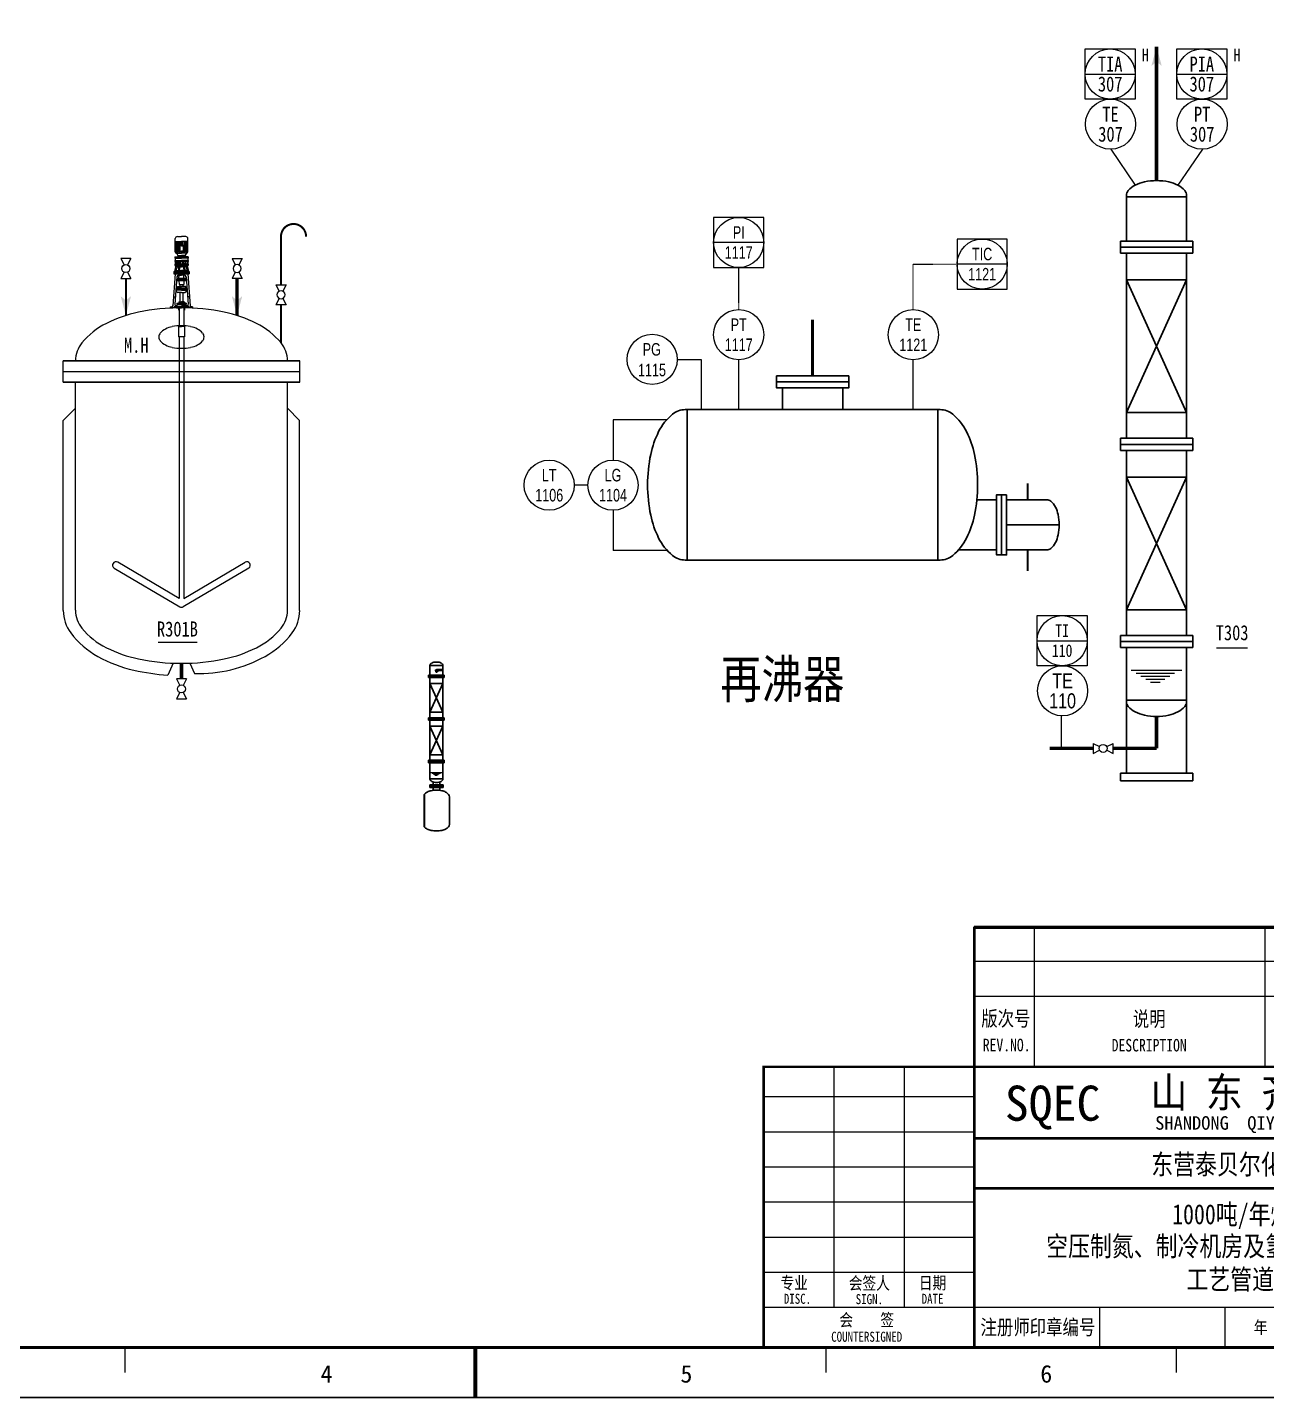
# Model space of a CAD drawing. Header units: millimetres. Extents: x 9671 to 25689, y -17516 to -2951.
# Drawn here: x 24246.6 to 24493.6, y -5327.7 to -5054.1 of the extents above; entities that cross this region are included whole.
import ezdxf
from ezdxf.enums import TextEntityAlignment as Align

# ---------------------------------------------------------------- set-up
doc = ezdxf.new("R2010")
doc.units = ezdxf.units.MM
doc.linetypes.add('DASH', pattern=[0.35, 0.25, -0.1])
for name, color, linetype in [('5剖面线层', 2, 'Continuous'), ('A', 2, 'Continuous'), ('arrow', 7, 'Continuous'), ('sb', 2, 'Continuous'), ('仪表', 4, 'Continuous')]:
    doc.layers.add(name, color=color, linetype=linetype)
for name, color, linetype, lineweight in [('主管线', 1, 'Continuous', 80), ('公用及辅助管线', 2, 'Continuous', 40), ('其他管件保温说明等', 7, 'Continuous', 15), ('气体', 2, 'Continuous', 40), ('气体1', 7, 'Continuous', 70), ('空气', 7, 'Continuous', 40), ('设备', 4, 'Continuous', 30), ('辅助物料', 5, 'Continuous', 40)]:
    doc.layers.add(name, color=color, linetype=linetype, lineweight=lineweight)
doc.styles.add('qiyang', font='VCADTXT1', dxfattribs={"width": 0.8, "height": 3, "bigfont": 'VCADHZ'})
doc.styles.add('QSDI', font='SimSun.ttf', dxfattribs={"width": 0.8})
doc.styles.add('QYSH1', font='vcadtxt1.shx', dxfattribs={"width": 0.8, "height": 3.5, "bigfont": 'vcadhz.shx'})

# ---------------------------------------------------------------- blocks, each defined once
blk = doc.blocks.new('2#图框，横')
for p, q in [((8012.32, 10), (8012.32, 5)), ((8152.07, 10), (8152.07, 5)), ((8221.94, 10), (8221.94, 5)), ((8371.69, 0), (7777.69, 0)), ((7951.69, 0), (8371.69, 0))]:
    blk.add_line(p, q)
blk.add_lwpolyline([(7802.69, 10, 1, 1, 0), (7802.69, 410, 0.6, 0.6, 0), (8361.69, 410, 0.6, 0.6, 0), (8361.69, 10, 0.6, 0.6, 0)], format="xyseb", close=True)
for const_width in [0.8, 0.5]:
    blk.add_lwpolyline([(8082.19, 10), (8082.19, 0)], dxfattribs=dict(const_width=const_width))
at = {"style": 'QSDI'}
for s, p in [('4', (8051.36, 2.98)), ('5', (8123.11, 2.98)), ('6', (8194.86, 2.98))]:
    blk.add_text(s, height=3.5, dxfattribs=at).set_placement(p)
blk = doc.blocks.new('1#图签 分单元')
at = {"linetype": 'Continuous'}
blk.add_line((1975.77, -263.93), (2155.77, -263.93), dxfattribs=at)
for p, q in [((1987.77, -291.93), (1987.77, -264.26)), ((2033.77, -291.93), (2033.77, -264.26)), ((2055.77, -291.93), (2055.77, -264.26)), ((2077.77, -291.93), (2077.77, -264.26)), ((2099.77, -291.93), (2099.77, -264.26)), ((2121.77, -291.73), (2121.77, -264.26)), ((2155.77, -263.93), (2155.77, -347.93)), ((1975.77, -270.93), (2155.77, -270.93)), ((1975.77, -277.93), (2155.77, -277.93)), ((1947.77, -291.99), (1947.77, -339.93)), ((1961.77, -291.99), (1961.77, -339.93)), ((1933.77, -297.93), (1975.77, -297.93)), ((1933.77, -304.93), (1975.77, -304.93)), ((2121.81, -347.93), (2121.81, -306.23)), ((1933.77, -311.93), (1975.77, -311.93)), ((2102.77, -314.6), (2155.77, -314.6)), ((1933.77, -318.93), (1975.77, -318.93)), ((2102.77, -323.1), (2155.85, -323.1)), ((1933.77, -325.93), (1975.77, -325.93)), ((1933.77, -332.93), (1975.77, -332.93)), ((2102.77, -331.53), (2155.77, -331.53)), ((1933.77, -339.93), (2155.77, -339.93)), ((2000.77, -347.93), (2000.77, -339.93)), ((2025.77, -347.93), (2025.77, -339.93)), ((2044.77, -339.93), (2044.77, -347.93)), ((2063.77, -347.93), (2063.77, -339.93)), ((2083.27, -347.93), (2083.27, -339.93)), ((1933.77, -347.93), (2155.77, -347.93))]:
    blk.add_line(p, q)
at = {"linetype": 'Continuous', "const_width": 0.5}
for points in [[(2155.77, -264.26), (1975.77, -264.26), (1975.77, -291.99)], [(1975.77, -291.99), (1933.77, -291.99), (1933.77, -347.93)], [(2155.77, -291.99), (1975.77, -291.99), (1975.77, -347.93)], [(1975.77, -306.23), (2155.77, -306.23)], [(2102.77, -347.93), (2102.77, -306.03)], [(1975.77, -316.23), (2102.77, -316.23)]]:
    blk.add_lwpolyline(points, dxfattribs=at)
at = {"style": 'QSDI', "width": 0.8}
for s, height, p in [('版次号', 3, (1982.07, -283.85)), ('说明', 3, (2010.64, -283.93)), ('设计', 3, (2045.41, -283.81)), ('校核', 3, (2066.96, -284.11)), ('审核', 3, (2088.89, -283.87)), ('审定', 3, (2111.02, -284.11)), ('日期', 3, (2138.99, -283.84)), ('工程编号', 2.5, (2112.29, -310.01)), ('JOB NO.', 2.5, (2112.68, -313.87)), ('专    业', 2.5, (2112.29, -318.47)), ('DISC.', 2.5, (2112.95, -322.05)), ('设计阶段', 2.5, (2112.29, -326.58)), ('DES.STAGE', 2.5, (2112.29, -330.33)), ('专业', 2.5, (1939.85, -336.31)), ('会签人', 2.5, (1954.84, -336.38)), ('日期', 2.5, (1967.44, -336.31)), ('比    例', 2.5, (2112.29, -335.09)), ('SCALE', 2.5, (2112.29, -338.78)), ('会    签', 2.5, (1954.31, -343.71)), ('图    号', 2.5, (2112.29, -343.66)), ('年  份', 2.5, (2035.59, -345.21)), ('第     张', 2.5, (2073.87, -345.3)), ('共     张', 2.5, (2092.88, -345.43)), ('DWG.NO.', 2.5, (2113.05, -347.21))]:
    blk.add_text(s, height=height, dxfattribs=at).set_placement(p, align=Align.CENTER)
at = {"linetype": 'Continuous', "style": 'QSDI', "width": 0.8}
for s, height, p in [('REV.NO.', 2.5, (1982.22, -288.89)), ('DESCRIPTION', 2.5, (2010.64, -288.93)), ('DRAWN', 2.5, (2045.41, -288.81)), ('CHKD.', 2.5, (2067.61, -289.11)), ('APPR.', 2.5, (2089.27, -288.93)), ('FINAL APPR.', 2.5, (2111.7, -289.11)), ('DATE', 2.5, (2139.11, -288.84)), ('DISC.', 2, (1940.51, -339.24)), ('SIGN.', 2, (1954.84, -339.31)), ('DATE', 2, (1967.44, -339.24)), ('COUNTERSIGNED', 2, (1954.31, -346.81))]:
    blk.add_text(s, height=height, dxfattribs=at).set_placement(p, align=Align.CENTER)
at = {"style": 'QSDI', "width": 0.9}
blk.add_text('山 东 齐 阳 石 化 工 程 有 限 公 司', height=6, dxfattribs=at).set_placement((2010.9, -300.09))
at = {"style": 'QSDI'}
blk.add_text('SQEC', height=7, dxfattribs=at).set_placement((1991.38, -299.24), align=Align.MIDDLE_CENTER)
blk.add_text('SHANDONG  QIYANG  PETROCHEMICAL  ENGINEERING CO.,LTD DESIGN  INSTITUTE', height=2.7, dxfattribs=at).set_placement((2011.83, -304.53))
at = {"style": 'QSDI', "width": 0.8}
blk.add_text('注册师印章编号', height=3, dxfattribs=at).set_placement((1988.45, -343.83), align=Align.MIDDLE)
for tag, height, p in [('建设单位名称', 4, (2039.43, -311.43)), ('1', 3.5, (2138.79, -310.42)), ('2', 3.5, (2138.79, -318.85)), ('项目或装置名称', 4, (2040.3, -321.37)), ('单元名称', 4, (2040.3, -327.75)), ('3', 3.5, (2138.79, -327.21)), ('XXX图', 4, (2039.89, -334.37)), ('4', 3.5, (2138.79, -335.63)), ('2011年', 2.5, (2054.08, -343.96)), ('1', 2.5, (2073.9, -344.2)), ('1', 2.5, (2093.27, -344.2)), ('6', 3.5, (2138.79, -343.93))]:
    blk.add_attdef(tag, text='', height=height, dxfattribs=at).set_placement(p, align=Align.MIDDLE_CENTER)
blk = doc.blocks.new('160')
at = {"color": 0}
blk.add_circle((1332.22, -822.71), 0.8, dxfattribs=at)
at = {"layer": 'arrow'}
for p, q in [((1330.22, -821.71), (1330.22, -823.71)), ((1330.22, -821.71), (1331.51, -822.35)), ((1330.22, -823.71), (1331.51, -823.06)), ((1332.94, -822.35), (1334.22, -821.71)), ((1332.94, -823.06), (1334.22, -823.71)), ((1334.22, -823.71), (1334.22, -821.71))]:
    blk.add_line(p, q, dxfattribs=at)

msp = doc.modelspace()

# ---------------------------------------------------------------- linework, layer by layer
msp.add_line((24272.65, -5176.7), (24280.41, -5176.7))
at = {"color": 2}
for p, q in [((24483.62, -5177.82), (24489.84, -5177.82)), ((24466.66, -5182.26), (24476.74, -5182.26)), ((24467.62, -5182.86), (24475.3, -5182.86)), ((24468.58, -5183.46), (24474.34, -5183.46)), ((24469.54, -5184.06), (24473.38, -5184.06)), ((24470.5, -5184.66), (24472.42, -5184.66)), ((24327.02, -5202.66), (24329.2, -5202.66)), ((24327.23, -5202.79), (24328.89, -5202.79)), ((24327.44, -5202.92), (24328.68, -5202.92)), ((24327.64, -5203.05), (24328.47, -5203.05)), ((24327.85, -5203.18), (24328.27, -5203.18))]:
    msp.add_line(p, q, dxfattribs=at)
at = {"layer": '5剖面线层'}
for p, q in [((24276.04, -5098.85), (24276.04, -5096.22)), ((24276.04, -5096.82), (24277.29, -5096.82)), ((24276.17, -5099.11), (24276.17, -5096.82)), ((24276.24, -5096.81), (24276.24, -5098.84)), ((24276.3, -5096.82), (24276.3, -5098.85)), ((24276.39, -5096.82), (24276.39, -5099.11)), ((24276.45, -5095.81), (24277.29, -5095.81)), ((24276.66, -5096.82), (24276.66, -5098.82)), ((24276.72, -5096.82), (24276.72, -5098.82)), ((24276.81, -5096.82), (24276.81, -5099.11)), ((24277.1, -5096.82), (24277.1, -5097.54)), ((24277.16, -5096.82), (24277.16, -5097.53)), ((24278.14, -5095.81), (24277.29, -5095.81)), ((24278.55, -5096.82), (24277.29, -5096.82)), ((24277.43, -5096.82), (24277.43, -5097.53)), ((24277.49, -5096.82), (24277.49, -5097.54)), ((24277.78, -5096.82), (24277.78, -5099.11)), ((24277.87, -5096.82), (24277.87, -5098.82)), ((24277.93, -5096.83), (24277.93, -5098.83)), ((24278.2, -5096.82), (24278.2, -5099.11)), ((24278.28, -5096.82), (24278.28, -5098.85)), ((24278.34, -5096.83), (24278.34, -5098.85)), ((24278.42, -5099.11), (24278.42, -5096.82)), ((24278.55, -5098.85), (24278.55, -5096.22)), ((24276.17, -5099.11), (24276.04, -5098.85)), ((24276.17, -5099.11), (24277.29, -5099.11)), ((24276.24, -5098.84), (24276.33, -5099.1)), ((24276.3, -5098.85), (24276.39, -5099.11)), ((24276.4, -5099.11), (24276.4, -5099.29)), ((24276.66, -5098.83), (24276.75, -5099.11)), ((24276.69, -5099.58), (24277.29, -5099.58)), ((24276.72, -5098.82), (24276.81, -5099.11)), ((24276.87, -5097.62), (24276.87, -5098.79)), ((24276.96, -5097.67), (24276.96, -5098.74)), ((24277.29, -5097.67), (24276.96, -5097.67)), ((24276.96, -5098.74), (24277.29, -5098.74)), ((24277.29, -5097.67), (24277.63, -5097.67)), ((24277.63, -5098.74), (24277.29, -5098.74)), ((24278.42, -5099.11), (24277.29, -5099.11)), ((24277.89, -5099.58), (24277.29, -5099.58)), ((24277.63, -5097.67), (24277.63, -5098.74)), ((24277.71, -5097.62), (24277.71, -5098.79)), ((24277.87, -5098.82), (24277.78, -5099.11)), ((24277.93, -5098.83), (24277.83, -5099.11)), ((24278.18, -5099.11), (24278.18, -5099.29)), ((24278.28, -5098.85), (24278.2, -5099.11)), ((24278.34, -5098.85), (24278.26, -5099.11)), ((24278.42, -5099.11), (24278.55, -5098.85)), ((24276.16, -5101.61), (24275.91, -5102.79)), ((24275.94, -5099.86), (24275.94, -5100.03)), ((24275.94, -5099.86), (24277.29, -5099.86)), ((24275.94, -5100.03), (24277.29, -5100.03)), ((24275.94, -5100.03), (24275.94, -5100.13)), ((24275.94, -5100.13), (24277.29, -5100.13)), ((24275.94, -5100.58), (24277.29, -5100.58)), ((24275.94, -5100.58), (24275.94, -5100.79)), ((24275.94, -5100.68), (24277.29, -5100.68)), ((24275.94, -5100.79), (24277.29, -5100.79)), ((24275.94, -5101.29), (24277.29, -5101.29)), ((24275.94, -5101.29), (24275.94, -5101.61)), ((24275.94, -5101.42), (24277.29, -5101.42)), ((24275.94, -5101.61), (24277.29, -5101.61)), ((24276.03, -5100.13), (24276.03, -5100.58)), ((24276.03, -5100.79), (24276.03, -5101.29)), ((24276.13, -5100.79), (24276.13, -5101.29)), ((24276.13, -5100.79), (24276.47, -5100.92)), ((24276.13, -5101.29), (24276.47, -5101.15)), ((24276.41, -5101.85), (24276.15, -5102.59)), ((24276.16, -5101.61), (24276.41, -5101.85)), ((24276.41, -5101.85), (24276.71, -5101.85)), ((24276.47, -5100.92), (24276.95, -5100.92)), ((24276.47, -5101.15), (24276.47, -5100.92)), ((24276.95, -5101.15), (24276.47, -5101.15)), ((24276.74, -5101.61), (24276.61, -5102.79)), ((24276.74, -5101.61), (24276.98, -5101.85)), ((24276.98, -5101.85), (24276.81, -5102.59)), ((24277.08, -5100.79), (24276.95, -5100.92)), ((24276.95, -5100.92), (24276.95, -5101.15)), ((24277.08, -5101.29), (24276.95, -5101.15)), ((24276.98, -5101.85), (24277.29, -5101.85)), ((24277.08, -5100.79), (24277.08, -5101.29)), ((24278.64, -5099.86), (24277.29, -5099.86)), ((24278.64, -5100.03), (24277.29, -5100.03)), ((24278.64, -5100.13), (24277.29, -5100.13)), ((24278.64, -5100.58), (24277.29, -5100.58)), ((24278.64, -5100.68), (24277.29, -5100.68)), ((24278.64, -5100.79), (24277.29, -5100.79)), ((24278.64, -5101.29), (24277.29, -5101.29)), ((24278.64, -5101.42), (24277.29, -5101.42)), ((24278.64, -5101.61), (24277.29, -5101.61)), ((24277.6, -5101.85), (24277.29, -5101.85)), ((24277.51, -5100.79), (24277.51, -5101.29)), ((24277.51, -5100.79), (24277.63, -5100.92)), ((24277.51, -5101.29), (24277.63, -5101.15)), ((24277.84, -5101.61), (24277.6, -5101.85)), ((24277.6, -5101.85), (24277.78, -5102.59)), ((24277.63, -5100.92), (24277.63, -5101.15)), ((24278.12, -5100.92), (24277.63, -5100.92)), ((24277.63, -5101.15), (24278.12, -5101.15)), ((24277.84, -5101.61), (24277.98, -5102.79)), ((24278.18, -5101.85), (24277.87, -5101.85)), ((24278.45, -5100.79), (24278.12, -5100.92)), ((24278.12, -5101.15), (24278.12, -5100.92)), ((24278.45, -5101.29), (24278.12, -5101.15)), ((24278.42, -5101.61), (24278.18, -5101.85)), ((24278.18, -5101.85), (24278.43, -5102.59)), ((24278.42, -5101.61), (24278.67, -5102.79)), ((24278.45, -5100.79), (24278.45, -5101.29)), ((24278.56, -5100.13), (24278.56, -5100.58)), ((24278.56, -5100.79), (24278.56, -5101.29)), ((24278.64, -5099.86), (24278.64, -5100.03)), ((24278.64, -5100.03), (24278.64, -5100.13)), ((24278.64, -5100.58), (24278.64, -5100.79)), ((24278.64, -5101.29), (24278.64, -5101.61)), ((24276, -5103.25), (24275.56, -5109.59)), ((24275.77, -5102.79), (24277.29, -5102.79)), ((24275.77, -5102.79), (24275.77, -5103.25)), ((24275.77, -5103.02), (24277.29, -5103.02)), ((24275.77, -5103.25), (24278.81, -5103.25)), ((24276.34, -5103.86), (24275.95, -5109.32)), ((24276.15, -5102.59), (24275.96, -5102.79)), ((24276.15, -5102.59), (24276.63, -5102.59)), ((24276.39, -5104.12), (24276.39, -5104.58)), ((24276.39, -5104.12), (24278.15, -5104.12)), ((24276.39, -5104.35), (24278.15, -5104.35)), ((24276.39, -5104.35), (24278.15, -5104.35)), ((24276.39, -5104.58), (24278.15, -5104.58)), ((24276.81, -5102.59), (24276.61, -5102.79)), ((24276.69, -5103.54), (24277.27, -5103.54)), ((24276.77, -5104.12), (24276.8, -5103.54)), ((24276.77, -5104.58), (24276.8, -5105.4)), ((24276.81, -5102.59), (24277.29, -5102.59)), ((24277.86, -5103.54), (24277.27, -5103.54)), ((24277.78, -5102.59), (24277.29, -5102.59)), ((24278.81, -5102.79), (24277.29, -5102.79)), ((24278.81, -5103.02), (24277.29, -5103.02)), ((24278.81, -5103.02), (24277.29, -5103.02)), ((24277.77, -5104.58), (24277.74, -5105.4)), ((24277.77, -5104.12), (24277.75, -5103.54)), ((24277.78, -5102.59), (24277.98, -5102.79)), ((24278.43, -5102.59), (24277.96, -5102.59)), ((24278.15, -5104.12), (24278.15, -5104.58)), ((24278.21, -5103.86), (24278.59, -5109.32)), ((24278.43, -5102.59), (24278.62, -5102.79)), ((24278.54, -5103.25), (24278.99, -5109.59)), ((24278.81, -5102.79), (24278.81, -5103.25)), ((24277.27, -5106.53), (24276.15, -5106.53)), ((24277.27, -5106.3), (24276.16, -5106.3)), ((24277.27, -5106.06), (24276.18, -5106.06)), ((24276.29, -5106.06), (24276.47, -5105.78)), ((24276.3, -5106.74), (24276.3, -5106.53)), ((24276.3, -5106.74), (24276.56, -5106.98)), ((24276.47, -5105.78), (24277.27, -5105.78)), ((24277.27, -5106.98), (24276.56, -5106.98)), ((24276.8, -5105.4), (24277.74, -5105.4)), ((24276.98, -5105.4), (24276.98, -5105.78)), ((24276.98, -5106.98), (24276.98, -5108.85)), ((24278.07, -5105.78), (24277.27, -5105.78)), ((24277.27, -5106.06), (24278.36, -5106.06)), ((24277.27, -5106.3), (24278.38, -5106.3)), ((24277.27, -5106.53), (24278.4, -5106.53)), ((24277.27, -5106.98), (24277.98, -5106.98)), ((24277.56, -5105.4), (24277.56, -5105.78)), ((24277.56, -5105.4), (24277.56, -5105.78)), ((24277.56, -5106.98), (24277.56, -5108.85)), ((24277.56, -5106.98), (24277.56, -5108.85)), ((24278.25, -5106.74), (24277.98, -5106.98)), ((24278.25, -5106.06), (24278.07, -5105.78)), ((24278.25, -5106.74), (24278.25, -5106.53)), ((24275.05, -5109.81), (24275.32, -5109.81)), ((24275.05, -5109.81), (24275.05, -5110.04)), ((24275.05, -5110.04), (24275.58, -5110.04)), ((24275.58, -5109.97), (24276.31, -5109.97)), ((24275.58, -5109.97), (24275.58, -5110.04)), ((24275.79, -5109.76), (24277.27, -5109.76)), ((24275.79, -5109.76), (24275.79, -5109.97)), ((24276.18, -5109.57), (24276.35, -5109.57)), ((24276.31, -5109.97), (24276.31, -5110.02)), ((24276.31, -5110.02), (24277.27, -5110.02)), ((24276.35, -5109.1), (24277.27, -5109.1)), ((24276.35, -5109.1), (24276.35, -5109.27)), ((24276.35, -5109.4), (24276.35, -5109.76)), ((24276.7, -5110.02), (24276.7, -5110.48)), ((24276.76, -5108.85), (24276.76, -5109.1)), ((24276.76, -5108.85), (24277.27, -5108.85)), ((24276.82, -5110.02), (24276.82, -5113.76)), ((24277.79, -5108.85), (24277.27, -5108.85)), ((24278.2, -5109.1), (24277.27, -5109.1)), ((24278.75, -5109.76), (24277.27, -5109.76)), ((24278.23, -5110.02), (24277.27, -5110.02)), ((24277.77, -5110.02), (24277.77, -5113.76)), ((24277.79, -5108.85), (24277.79, -5109.1)), ((24277.88, -5110.02), (24277.88, -5110.48)), ((24278.2, -5109.1), (24278.2, -5109.27)), ((24278.2, -5109.4), (24278.2, -5109.76)), ((24278.29, -5109.57), (24278.2, -5109.57)), ((24278.23, -5109.97), (24278.23, -5110.02)), ((24278.97, -5109.97), (24278.23, -5109.97)), ((24278.29, -5109.57), (24278.36, -5109.57)), ((24278.75, -5109.76), (24278.75, -5109.97)), ((24278.97, -5109.97), (24278.97, -5110.04)), ((24279.5, -5110.04), (24278.97, -5110.04)), ((24279.5, -5109.81), (24279.22, -5109.81)), ((24279.5, -5109.81), (24279.5, -5110.04)), ((24276.68, -5113.76), (24276.68, -5115.77)), ((24276.68, -5113.76), (24277.29, -5113.76)), ((24277.9, -5115.77), (24276.68, -5115.77)), ((24276.82, -5115.77), (24276.82, -5167.97)), ((24277.9, -5113.76), (24277.29, -5113.76)), ((24277.77, -5115.77), (24277.77, -5167.95)), ((24277.9, -5113.76), (24277.9, -5115.77))]:
    msp.add_line(p, q, dxfattribs=at)
for centre, radius, start, end in [((24276.45, -5096.22), 0.409, 90, 180), ((24278.14, -5096.22), 0.409, 0, 90), ((24276.69, -5099.29), 0.292, 180, 270), ((24276.42, -5099.67), 0.191, 264.6441, 37.244), ((24277.25, -5098.29), 0.766, 86.4635, 119.0201), ((24277.22, -5098.08), 0.792, 243.9099, 275.1264), ((24277.34, -5098.29), 0.766, 60.9799, 93.5365), ((24277.36, -5098.08), 0.792, 264.8736, 296.0901), ((24277.89, -5099.29), 0.292, 270, 0), ((24278.17, -5099.67), 0.191, 142.756, 275.3559), ((24276.69, -5103.89), 0.351, 90, 175.9628), ((24277.86, -5103.89), 0.351, 4.0372, 90), ((24275.32, -5109.57), 0.234, 270, 355.9628), ((24276.18, -5109.34), 0.234, 175.9628, 270), ((24278.36, -5109.34), 0.234, 270, 4.0372), ((24279.22, -5109.57), 0.234, 184.0372, 270)]:
    msp.add_arc(centre, radius, start, end, dxfattribs=at)
for points in [[(24275.68, -5107.88), (24275.68, -5107.87), (24275.74, -5107.85), (24275.87, -5107.82), (24275.98, -5107.87), (24276.05, -5107.89)], [(24278.87, -5107.88), (24278.86, -5107.87), (24278.8, -5107.85), (24278.67, -5107.82), (24278.56, -5107.87), (24278.49, -5107.89)]]:
    msp.add_open_spline(points, degree=3, knots=[12.076175, 12.076175, 12.076175, 12.076175, 14.160171, 27.569645, 45.081045, 45.081045, 45.081045, 45.081045], dxfattribs=at)
at = {"layer": 'A', "ltscale": 14}
for p, q in [((24276.35, -5109.27), (24277.29, -5109.27)), ((24277.29, -5109.4), (24276.35, -5109.4)), ((24276.59, -5109.27), (24276.59, -5109.4)), ((24278.2, -5109.27), (24277.25, -5109.27)), ((24277.25, -5109.4), (24278.2, -5109.4)), ((24277.95, -5109.27), (24277.95, -5109.4))]:
    msp.add_line(p, q, dxfattribs=at)
at = {"layer": 'sb'}
for p, q in [((24253.7, -5120.58), (24300.85, -5120.58)), ((24300.85, -5120.58), (24253.7, -5120.58)), ((24253.7, -5124.81), (24253.7, -5120.58)), ((24300.85, -5124.81), (24300.85, -5120.58)), ((24253.7, -5122.7), (24300.85, -5122.7)), ((24300.85, -5124.81), (24253.7, -5124.81)), ((24253.7, -5124.81), (24300.85, -5124.81)), ((24256.14, -5170.33), (24256.14, -5124.81)), ((24298.41, -5170.33), (24298.41, -5124.81)), ((24256.14, -5130.02), (24253.7, -5132.46)), ((24253.7, -5170.34), (24253.7, -5132.46)), ((24298.41, -5130.02), (24300.84, -5132.46)), ((24300.84, -5170.34), (24300.84, -5132.46)), ((24275.63, -5180.87), (24274.53, -5183.25)), ((24278.92, -5180.87), (24279.88, -5182.96))]:
    msp.add_line(p, q, dxfattribs=at)
at = {"layer": 'sb', "color": 4, "const_width": 0.6}
msp.add_lwpolyline([(24403.12, -5123.58), (24403.12, -5112.41)], dxfattribs=at)
at = {"layer": 'sb'}
for points in [[(24263.87, -5161.9), (24276.93, -5169.62)], [(24276.82, -5167.97), (24264.56, -5160.73)], [(24290.68, -5161.9), (24277.62, -5169.62)], [(24277.77, -5167.95), (24289.98, -5160.73)]]:
    msp.add_lwpolyline(points, dxfattribs=at)
for centre, radius, start, end in [((24277.27, -5152.16), 42.15, 90, 101.7009), ((24277.27, -5152.16), 42.15, 78.2991, 90), ((24269.11, -5126.69), 15.18, 116.5651, 140.3607), ((24274.03, -5136.52), 26.17, 101.7009, 116.5651), ((24280.51, -5136.52), 26.17, 63.4349, 78.2991), ((24285.43, -5126.69), 15.18, 39.6393, 63.4349), ((24273.97, -5115.83), 1.2, 140.3607, 180), ((24273.97, -5115.83), 1.2, 180, 219.6393), ((24275.53, -5117.13), 3.23, 116.5651, 140.3607), ((24276.58, -5119.23), 5.57, 101.7009, 116.5651), ((24277.27, -5122.56), 8.98, 90, 101.7009), ((24277.27, -5122.56), 8.98, 78.2991, 90), ((24277.96, -5119.23), 5.57, 63.4349, 78.2991), ((24279.01, -5117.13), 3.23, 39.6393, 63.4349), ((24280.58, -5115.83), 1.2, 0, 39.6393), ((24280.58, -5115.83), 1.2, 320.3607, 0), ((24261.75, -5120.58), 5.61, 140.3607, 180), ((24275.53, -5114.53), 3.23, 219.6393, 243.4349), ((24276.58, -5112.44), 5.57, 243.4349, 258.2991), ((24277.27, -5109.11), 8.98, 258.2991, 270), ((24277.27, -5109.11), 8.98, 270, 281.7009), ((24277.96, -5112.44), 5.57, 281.7009, 296.5651), ((24279.01, -5114.53), 3.23, 296.5651, 320.3607), ((24292.8, -5120.58), 5.61, 0, 39.6393), ((24264.21, -5161.32), 0.68, 59.4274, 239.4274), ((24290.33, -5161.32), 0.68, 300.5726, 120.5726), ((24261.2, -5170.34), 7.5, 180, 216.8978), ((24261.75, -5170.33), 5.61, 180, 219.6393), ((24277.27, -5169.03), 0.68, 239.4274, 300.5726), ((24277.27, -5169.03), 0.68, 239.4274, 300.5726), ((24292.8, -5170.33), 5.61, 320.3607, 0), ((24293.35, -5170.34), 7.5, 323.1022, 0), ((24268.85, -5164.59), 17.06, 216.8978, 241.1134), ((24269.11, -5164.23), 15.18, 219.6393, 243.4349), ((24285.43, -5164.23), 15.18, 296.5651, 320.3607), ((24285.7, -5164.59), 17.06, 298.8866, 323.1022), ((24274.03, -5154.39), 26.17, 243.4349, 258.2991), ((24280.51, -5154.39), 26.17, 281.7009, 296.5651), ((24273.93, -5155.38), 27.58, 241.1134, 257.1272), ((24277.27, -5138.75), 42.15, 258.2991, 270), ((24277.27, -5138.75), 42.15, 270, 281.7009), ((24280.62, -5155.38), 27.58, 268.475, 298.8866), ((24277.27, -5140.75), 42.59, 257.1272, 266.3025)]:
    msp.add_arc(centre, radius, start, end, dxfattribs=at)
at = {"layer": '主管线', "const_width": 0.7}
for points in [[(24288.36, -5104.18), (24288.36, -5111.55)], [(24288.36, -5104.18), (24288.36, -5111.55)], [(24277.27, -5180.9), (24277.27, -5184.01)], [(24277.27, -5180.9), (24277.27, -5184.01), (24277.27, -5184.01)], [(24450.4, -5197.86), (24459.05, -5197.86)]]:
    msp.add_lwpolyline(points, dxfattribs=at)
at = {"layer": '主管线', "color": 2, "const_width": 0.7}
for points in [[(24471.7, -5191.48), (24471.7, -5197.86)], [(24463.05, -5197.86), (24471.7, -5197.86)]]:
    msp.add_lwpolyline(points, dxfattribs=at)
at = {"layer": '主管线'}
for points in [[(24472.74, -5061.8), (24471.7, -5060.94), (24471.7, -5057.94), (24470.67, -5061.8)], [(24265.15, -5107.69), (24266.19, -5108.55), (24266.19, -5111.55), (24267.22, -5107.69)], [(24289.39, -5107.69), (24288.36, -5108.55), (24288.36, -5111.55), (24287.32, -5107.69)]]:
    msp.add_solid(points, dxfattribs=at)
at = {"layer": '仪表'}
for p, q in [((24457.45, -5063.41), (24467.45, -5063.41)), ((24457.45, -5063.41), (24467.45, -5063.41)), ((24475.72, -5063.41), (24485.72, -5063.41)), ((24475.72, -5063.41), (24485.72, -5063.41)), ((24462.57, -5078.41), (24467.46, -5085.53)), ((24480.84, -5078.41), (24475.94, -5085.53)), ((24447.88, -5176.39), (24457.88, -5176.39)), ((24447.88, -5176.39), (24457.88, -5176.39))]:
    msp.add_line(p, q, dxfattribs=at)
at = {"layer": '仪表', "color": 2}
for p, q in [((24393.39, -5096.99), (24383.39, -5096.99)), ((24441.92, -5101.3), (24431.92, -5101.3)), ((24380.99, -5120.38), (24376.13, -5120.38)), ((24380.99, -5130.38), (24380.99, -5120.38)), ((24388.39, -5130.38), (24388.39, -5120.38)), ((24423.19, -5130.38), (24423.19, -5120.38)), ((24373.99, -5132.38), (24363.32, -5132.38)), ((24363.32, -5132.38), (24363.32, -5140.38)), ((24358.32, -5145.38), (24355.6, -5145.38)), ((24363.32, -5150.38), (24363.32, -5158.38)), ((24374.11, -5158.38), (24363.32, -5158.38))]:
    msp.add_line(p, q, dxfattribs=at)
at = {"layer": '仪表', "color": 2, "linetype": 'DASH', "ltscale": 0.01}
for p, q in [((24388.31, -5101.99), (24388.31, -5110.39)), ((24423.19, -5110.38), (24423.19, -5101.3)), ((24423.19, -5101.3), (24431.92, -5101.3))]:
    msp.add_line(p, q, dxfattribs=at)
at = {"layer": '仪表', "color": 4}
msp.add_line((24452.7, -5191.38), (24452.7, -5197.86), dxfattribs=at)
at = {"layer": '仪表', "flags": 128}
for points in [[(24467.45, -5058.41), (24467.45, -5068.41), (24457.45, -5068.41), (24457.45, -5058.41), (24467.45, -5058.41)], [(24485.72, -5058.41), (24485.72, -5068.41), (24475.72, -5068.41), (24475.72, -5058.41), (24485.72, -5058.41)], [(24457.88, -5171.39), (24457.88, -5181.39), (24447.88, -5181.39), (24447.88, -5171.39), (24457.88, -5171.39)]]:
    msp.add_lwpolyline(points, dxfattribs=at)
at = {"layer": '仪表', "color": 2, "flags": 128}
for points in [[(24383.39, -5091.99), (24383.39, -5101.99), (24393.39, -5101.99), (24393.39, -5091.99), (24383.39, -5091.99)], [(24431.92, -5096.3), (24431.92, -5106.3), (24441.92, -5106.3), (24441.92, -5096.3), (24431.92, -5096.3)]]:
    msp.add_lwpolyline(points, dxfattribs=at)
at = {"layer": '仪表'}
for centre in [(24462.45, -5063.41), (24480.72, -5063.41), (24452.88, -5176.39)]:
    msp.add_circle(centre, 5, dxfattribs=at)
at = {"layer": '仪表', "color": 4}
for centre in [(24462.52, -5073.41), (24480.79, -5073.41), (24452.96, -5186.38)]:
    msp.add_circle(centre, 5, dxfattribs=at)
at = {"layer": '仪表', "color": 2}
for centre in [(24388.39, -5096.99), (24436.92, -5101.3), (24388.39, -5115.38), (24423.19, -5115.38), (24371.13, -5120.3), (24350.6, -5145.38), (24363.32, -5145.38)]:
    msp.add_circle(centre, 5, dxfattribs=at)
at = {"layer": '公用及辅助管线', "color": 2, "const_width": 0.4}
for points in [[(24446.02, -5148.28), (24446.02, -5145.03)], [(24445.98, -5158.28), (24445.98, -5162.48)]]:
    msp.add_lwpolyline(points, dxfattribs=at)
at = {"layer": '其他管件保温说明等', "color": 2, "linetype": 'Continuous'}
for p, q in [((24477.7, -5160.86), (24477.7, -5154.86)), ((24329.41, -5188.61), (24329.41, -5187.31))]:
    msp.add_line(p, q, dxfattribs=at)
at = {"layer": '气体', "color": 2}
msp.add_line((24325.68, -5207.06), (24325.68, -5213.48), dxfattribs=at)
at = {"layer": '气体1', "color": 2, "const_width": 0.7}
msp.add_lwpolyline([(24471.7, -5084.66), (24471.7, -5057.94)], dxfattribs=at)
at = {"layer": '空气', "const_width": 0.4}
msp.add_lwpolyline([(24297.12, -5095.8, -1), (24302.12, -5095.8)], format="xyb", dxfattribs=at)
for points in [[(24297.12, -5105.41), (24297.12, -5095.78)], [(24297.12, -5117), (24297.12, -5109.41)]]:
    msp.add_lwpolyline(points, dxfattribs=at)
at = {"layer": '设备', "color": 2}
for p, q in [((24465.7, -5087.66), (24465.7, -5096.71)), ((24465.7, -5087.91), (24465.7, -5096.71)), ((24465.7, -5087.91), (24477.7, -5087.91)), ((24477.7, -5087.66), (24477.7, -5096.71)), ((24477.7, -5087.91), (24477.7, -5096.71)), ((24464.5, -5099.11), (24464.5, -5096.71)), ((24464.5, -5096.71), (24478.9, -5096.71)), ((24464.5, -5099.11), (24464.5, -5096.71)), ((24464.5, -5099.11), (24464.5, -5096.71)), ((24478.9, -5096.71), (24478.9, -5097.91)), ((24478.9, -5096.71), (24478.9, -5097.91)), ((24478.9, -5096.71), (24478.9, -5097.91)), ((24478.9, -5097.91), (24464.5, -5097.91)), ((24464.5, -5097.91), (24464.5, -5099.11)), ((24464.5, -5097.91), (24464.5, -5099.11)), ((24464.5, -5097.91), (24464.5, -5099.11)), ((24464.5, -5099.11), (24478.9, -5099.11)), ((24465.7, -5099.11), (24465.7, -5136.04)), ((24465.7, -5099.11), (24465.7, -5136.04)), ((24465.7, -5099.11), (24465.7, -5136.04)), ((24477.7, -5099.11), (24477.7, -5136.04)), ((24477.7, -5099.11), (24477.7, -5136.04)), ((24477.7, -5099.11), (24477.7, -5136.04)), ((24478.9, -5099.11), (24478.9, -5097.91)), ((24478.9, -5099.11), (24478.9, -5097.91)), ((24478.9, -5099.11), (24478.9, -5097.91)), ((24477.7, -5104.44), (24465.7, -5130.92)), ((24465.7, -5104.44), (24477.7, -5104.44)), ((24477.7, -5130.92), (24465.7, -5104.44)), ((24465.7, -5104.44), (24477.7, -5104.44)), ((24465.7, -5104.44), (24477.7, -5104.44)), ((24465.7, -5104.44), (24477.7, -5104.44)), ((24397.12, -5125.98), (24397.12, -5130.31)), ((24409.12, -5125.98), (24409.12, -5130.31)), ((24377.72, -5130.31), (24428.52, -5130.31)), ((24378.12, -5130.31), (24378.12, -5160.31)), ((24428.12, -5130.31), (24428.12, -5160.31)), ((24465.7, -5130.92), (24477.7, -5130.92)), ((24464.5, -5138.44), (24464.5, -5136.04)), ((24464.5, -5136.04), (24478.9, -5136.04)), ((24464.5, -5138.44), (24464.5, -5136.04)), ((24464.5, -5136.04), (24478.9, -5136.04)), ((24478.9, -5137.24), (24464.5, -5137.24)), ((24464.5, -5137.24), (24464.5, -5138.44)), ((24478.9, -5137.24), (24464.5, -5137.24)), ((24464.5, -5137.24), (24464.5, -5138.44)), ((24478.9, -5136.04), (24478.9, -5137.24)), ((24478.9, -5136.04), (24478.9, -5137.24)), ((24478.9, -5138.44), (24478.9, -5137.24)), ((24478.9, -5138.44), (24478.9, -5137.24)), ((24464.5, -5138.44), (24478.9, -5138.44)), ((24464.5, -5138.44), (24478.9, -5138.44)), ((24465.7, -5138.44), (24465.7, -5175.37)), ((24477.7, -5138.44), (24477.7, -5175.37)), ((24477.7, -5170.26), (24465.7, -5143.77)), ((24465.7, -5143.77), (24477.7, -5143.77)), ((24477.7, -5143.77), (24465.7, -5170.26)), ((24465.7, -5143.77), (24477.7, -5143.77)), ((24465.7, -5143.77), (24477.7, -5143.77)), ((24435.87, -5148.28), (24439.81, -5148.28)), ((24440.81, -5147.28), (24440.81, -5159.28)), ((24449.78, -5148.28), (24441.81, -5148.28)), ((24441.81, -5153.28), (24452.28, -5153.28)), ((24432.22, -5158.28), (24439.81, -5158.28)), ((24449.78, -5158.28), (24441.81, -5158.28)), ((24377.72, -5160.31), (24428.52, -5160.31)), ((24465.7, -5170.26), (24477.7, -5170.26)), ((24464.5, -5177.77), (24464.5, -5175.37)), ((24464.5, -5175.37), (24478.9, -5175.37)), ((24464.5, -5177.77), (24464.5, -5175.37)), ((24464.5, -5175.37), (24478.9, -5175.37)), ((24478.9, -5175.37), (24478.9, -5176.57)), ((24478.9, -5175.37), (24478.9, -5176.57)), ((24478.9, -5176.57), (24464.5, -5176.57)), ((24464.5, -5176.57), (24464.5, -5177.77)), ((24478.9, -5176.57), (24464.5, -5176.57)), ((24464.5, -5176.57), (24464.5, -5177.77)), ((24464.5, -5177.77), (24478.9, -5177.77)), ((24464.5, -5177.77), (24478.9, -5177.77)), ((24465.7, -5177.77), (24465.7, -5192.82)), ((24477.7, -5177.77), (24477.7, -5192.82)), ((24478.9, -5177.77), (24478.9, -5176.57)), ((24478.9, -5177.77), (24478.9, -5176.57)), ((24326.81, -5181.29), (24326.81, -5183.24)), ((24326.81, -5181.34), (24329.41, -5181.34)), ((24329.41, -5181.29), (24329.41, -5183.24)), ((24326.56, -5183.76), (24326.56, -5183.24)), ((24326.56, -5183.24), (24329.67, -5183.24)), ((24329.67, -5183.5), (24326.56, -5183.5)), ((24326.56, -5183.5), (24326.56, -5183.76)), ((24326.56, -5183.76), (24329.67, -5183.76)), ((24326.81, -5183.76), (24326.81, -5191.74)), ((24329.41, -5183.76), (24329.41, -5191.74)), ((24329.67, -5183.24), (24329.67, -5183.5)), ((24329.67, -5183.76), (24329.67, -5183.5)), ((24329.41, -5184.91), (24326.81, -5190.63)), ((24326.81, -5184.91), (24329.41, -5184.91)), ((24329.41, -5190.63), (24326.81, -5184.91)), ((24465.7, -5188.23), (24477.7, -5188.23)), ((24326.56, -5192.26), (24326.56, -5191.74)), ((24326.56, -5191.74), (24329.67, -5191.74)), ((24329.67, -5192), (24326.56, -5192)), ((24326.56, -5192), (24326.56, -5192.26)), ((24326.56, -5192.26), (24329.67, -5192.26)), ((24326.81, -5190.63), (24329.41, -5190.63)), ((24326.81, -5192.26), (24326.81, -5200.24)), ((24329.41, -5192.26), (24329.41, -5200.24)), ((24329.67, -5191.74), (24329.67, -5192)), ((24329.67, -5192.26), (24329.67, -5192)), ((24465.7, -5192.57), (24465.7, -5202.82)), ((24477.7, -5192.57), (24477.7, -5202.82)), ((24329.41, -5199.13), (24326.81, -5193.41)), ((24326.81, -5193.41), (24329.41, -5193.41)), ((24329.41, -5193.41), (24326.81, -5199.13)), ((24326.56, -5200.75), (24326.56, -5200.24)), ((24326.56, -5200.24), (24329.67, -5200.24)), ((24326.56, -5200.75), (24326.56, -5200.24)), ((24326.56, -5200.24), (24329.67, -5200.24)), ((24329.67, -5200.5), (24326.56, -5200.5)), ((24326.56, -5200.5), (24326.56, -5200.75)), ((24329.67, -5200.5), (24326.56, -5200.5)), ((24326.56, -5200.5), (24326.56, -5200.75)), ((24326.56, -5200.75), (24329.67, -5200.75)), ((24326.56, -5200.75), (24329.67, -5200.75)), ((24326.81, -5199.13), (24329.41, -5199.13)), ((24326.81, -5200.75), (24326.81, -5204.01)), ((24329.41, -5200.75), (24329.41, -5204.01)), ((24329.67, -5200.24), (24329.67, -5200.5)), ((24329.67, -5200.24), (24329.67, -5200.5)), ((24329.67, -5200.75), (24329.67, -5200.5)), ((24329.67, -5200.75), (24329.67, -5200.5)), ((24464.5, -5202.82), (24478.9, -5202.82)), ((24464.5, -5202.82), (24464.5, -5204.32)), ((24478.9, -5202.82), (24478.9, -5204.32)), ((24326.77, -5205.67), (24326.77, -5205.15)), ((24326.77, -5205.15), (24329.45, -5205.15)), ((24326.77, -5205.67), (24326.77, -5205.15)), ((24326.77, -5205.15), (24329.45, -5205.15)), ((24329.45, -5205.41), (24326.77, -5205.41)), ((24326.77, -5205.41), (24326.77, -5205.67)), ((24329.45, -5205.41), (24326.77, -5205.41)), ((24326.77, -5205.41), (24326.77, -5205.67)), ((24326.77, -5205.67), (24329.45, -5205.67)), ((24326.77, -5205.67), (24329.45, -5205.67)), ((24326.81, -5203.95), (24329.41, -5203.95)), ((24327.46, -5204.57), (24327.46, -5206.24)), ((24328.76, -5204.57), (24328.76, -5206.24)), ((24329.45, -5205.15), (24329.45, -5205.41)), ((24329.45, -5205.15), (24329.45, -5205.41)), ((24329.45, -5205.67), (24329.45, -5205.41)), ((24329.45, -5205.67), (24329.45, -5205.41)), ((24464.5, -5204.32), (24478.9, -5204.32)), ((24330.7, -5207.5), (24330.7, -5213.04))]:
    msp.add_line(p, q, dxfattribs=at)
at = {"layer": '设备', "color": 2, "flags": 128}
msp.add_lwpolyline([(24395.92, -5125.98), (24410.32, -5125.98), (24410.32, -5124.78), (24395.92, -5124.78), (24395.92, -5125.98), (24395.92, -5123.58), (24410.32, -5123.58), (24410.32, -5124.78)], dxfattribs=at)
at = {"layer": '设备', "color": 2}
for points in [[(24377.72, -5130.31, 0.174705), (24375.18, -5131.23, 0.104203), (24372.42, -5134.71, 0.064948), (24370.84, -5139.25, 0.051099), (24370.22, -5145.31, 0.051099), (24370.84, -5151.38, 0.064948), (24372.42, -5155.92, 0.104203), (24375.18, -5159.4, 0.174705), (24377.72, -5160.31, 0.174705)], [(24428.52, -5160.31, 0.174705), (24431.06, -5159.4, 0.104203), (24433.82, -5155.92, 0.064948), (24435.4, -5151.38, 0.051099), (24436.02, -5145.31, 0.051099), (24435.4, -5139.25, 0.064948), (24433.82, -5134.71, 0.104203), (24431.06, -5131.23, 0.174705), (24428.52, -5130.31, 0.174705)], [(24449.78, -5158.28, 0.174705), (24450.62, -5157.98, 0.104203), (24451.55, -5156.82, 0.064948), (24452.07, -5155.3, 0.051099), (24452.28, -5153.28, 0.051099), (24452.07, -5151.26, 0.064948), (24451.55, -5149.75, 0.104203), (24450.62, -5148.59, 0.174705), (24449.78, -5148.28, 0.174705)]]:
    msp.add_lwpolyline(points, format="xyb", dxfattribs=at)
at = {"layer": '设备', "color": 2, "flags": 128}
msp.add_lwpolyline([(24441.81, -5147.28), (24441.81, -5159.28), (24439.81, -5159.28), (24439.81, -5147.28)], close=True, dxfattribs=at)
at = {"layer": '设备', "color": 2, "lineweight": 50, "flags": 128}
msp.add_lwpolyline([(24329.41, -5182.27), (24328.11, -5182.27), (24328.11, -5182.59), (24328.11, -5182.27), (24328.34, -5182.46), (24328.11, -5182.27), (24327.89, -5182.46)], dxfattribs=at)
at = {"layer": '设备', "color": 2}
for centre, radius, start, end in [((24469.38, -5089.39), 4.31, 116.5651, 140.3607), ((24470.78, -5092.18), 7.43, 101.7009, 116.5651), ((24471.7, -5096.62), 11.97, 90, 101.7009), ((24471.7, -5096.62), 11.97, 78.2991, 90), ((24472.62, -5092.18), 7.43, 63.4349, 78.2991), ((24474.02, -5089.39), 4.31, 39.6393, 63.4349), ((24467.29, -5087.66), 1.59, 140.3607, 180), ((24476.11, -5087.66), 1.59, 0, 39.6393), ((24327.16, -5181.29), 0.344, 140.3607, 180), ((24327.61, -5181.66), 0.931, 116.5651, 140.3607), ((24327.91, -5182.27), 1.6, 101.7009, 116.5651), ((24328.11, -5183.23), 2.58, 90, 101.7009), ((24328.11, -5183.23), 2.58, 78.2991, 90), ((24328.31, -5182.27), 1.6, 63.4349, 78.2991), ((24328.61, -5181.66), 0.931, 39.6393, 63.4349), ((24329.06, -5181.29), 0.344, 0, 39.6393), ((24467.29, -5188.48), 1.59, 180, 219.6393), ((24469.38, -5186.75), 4.31, 219.6393, 243.4349), ((24474.02, -5186.75), 4.31, 296.5651, 320.3607), ((24476.11, -5188.48), 1.59, 320.3607, 0), ((24470.78, -5183.96), 7.43, 243.4349, 258.2991), ((24471.7, -5179.52), 11.97, 258.2991, 270), ((24471.7, -5179.52), 11.97, 270, 281.7009), ((24472.62, -5183.96), 7.43, 281.7009, 296.5651), ((24327.71, -5209.45), 3.21, 101.7009, 116.5651), ((24327.16, -5204.01), 0.344, 180, 219.6393), ((24327.61, -5203.63), 0.931, 219.6393, 243.4349), ((24328.11, -5211.37), 5.17, 90, 101.7009), ((24327.91, -5203.03), 1.6, 243.4349, 258.2991), ((24328.11, -5202.07), 2.58, 258.2991, 270), ((24328.11, -5202.07), 2.58, 270, 281.7009), ((24328.11, -5211.37), 5.17, 78.2991, 90), ((24328.11, -5211.37), 5.17, 78.2991, 90), ((24328.31, -5203.03), 1.6, 281.7009, 296.5651), ((24328.61, -5203.63), 0.931, 296.5651, 320.3607), ((24328.51, -5209.45), 3.21, 63.4349, 78.2991), ((24329.06, -5204.01), 0.344, 320.3607, 0), ((24327.11, -5208.25), 1.86, 116.5651, 140.3607), ((24329.11, -5208.25), 1.86, 39.6393, 63.4349), ((24330.01, -5207.5), 0.688, 0, 39.6393), ((24327.11, -5212.29), 1.86, 219.6393, 243.4349), ((24327.71, -5211.08), 3.21, 243.4349, 258.2991), ((24328.11, -5209.16), 5.17, 258.2991, 270), ((24328.11, -5209.16), 5.17, 270, 281.7009), ((24328.51, -5211.08), 3.21, 281.7009, 296.5651), ((24329.11, -5212.29), 1.86, 296.5651, 320.3607), ((24330.01, -5213.04), 0.688, 320.3607, 0)]:
    msp.add_arc(centre, radius, start, end, dxfattribs=at)
at = {"layer": '辅助物料', "const_width": 0.4}
msp.add_lwpolyline([(24266.19, -5104.18), (24266.19, -5111.55)], dxfattribs=at)

# ---------------------------------------------------------------- block references
msp.add_blockref('2#图框，横', (16253.66, -5327.3))
at = {"color": 0, "rotation": 270}
for p in [(25088.89, -3769.96), (25099.98, -3853.79)]:
    msp.add_blockref('160', p, dxfattribs=at)
at = {"color": 0, "xscale": -1, "rotation": 90}
for p in [(23465.65, -3769.96), (23474.41, -3775.19)]:
    msp.add_blockref('160', p, dxfattribs=at)
at = {"color": 0}
msp.add_blockref('160', (23128.83, -4375.15), dxfattribs=at)
at = {"color": 1}
ref = msp.add_blockref('1#图签 分单元', (22459.59, -4969.37), dxfattribs=at)
ref.add_attrib('建设单位名称', '东营泰贝尔化学科技有限公司', dxfattribs={"height": 4, "style": 'QSDI', "width": 0.8}).set_placement((24499.02, -5280.8), align=Align.MIDDLE_CENTER)
ref.add_attrib('1', 'QY1202098', dxfattribs={"height": 3.5, "style": 'QSDI', "width": 0.8}).set_placement((24598.38, -5279.79), align=Align.MIDDLE_CENTER)
ref.add_attrib('2', '工艺', dxfattribs={"height": 3.5, "style": 'QSDI', "width": 0.8}).set_placement((24598.38, -5288.23), align=Align.MIDDLE_CENTER)
ref.add_attrib('4', '--', dxfattribs={"height": 3.5, "style": 'QSDI', "width": 0.8}).set_placement((24598.38, -5305), align=Align.MIDDLE_CENTER)
ref.add_attrib('3', '施工图', dxfattribs={"height": 3.5, "style": 'QSDI', "width": 0.8}).set_placement((24598.38, -5296.59), align=Align.MIDDLE_CENTER)
ref.add_attrib('6', 'SG2098-3400-GY01-2', dxfattribs={"height": 3.5, "style": 'QSDI', "width": 0.7}).set_placement((24598.32, -5313.2), align=Align.MIDDLE_CENTER)
ref.add_attrib('1', '1', dxfattribs={"height": 2.5, "style": 'QSDI', "width": 0.8}).set_placement((24533.5, -5313.58), align=Align.MIDDLE_CENTER)
ref.add_attrib('1', '1', dxfattribs={"height": 2.5, "style": 'QSDI', "width": 0.8}).set_placement((24552.86, -5313.58), align=Align.MIDDLE_CENTER)
ref.add_attrib('2011年', '2014年', dxfattribs={"height": 2.5, "style": 'QSDI', "width": 0.8}).set_placement((24513.67, -5313.33), align=Align.MIDDLE_CENTER)
ref.add_attrib('项目或装置名称', '1000吨/年烷基铝生产项目', dxfattribs={"height": 4, "style": 'QSDI', "width": 0.8}).set_placement((24499.89, -5290.75), align=Align.MIDDLE_CENTER)
ref.add_attrib('XXX图', '工艺管道及仪表流程图', dxfattribs={"height": 4, "style": 'QSDI', "width": 0.8}).set_placement((24499.48, -5303.74), align=Align.MIDDLE_CENTER)
ref.add_attrib('单元名称', '空压制氮、制冷机房及氢压机工段（空压制氮单元）', dxfattribs={"height": 4, "style": 'QSDI', "width": 0.8}).set_placement((24499.89, -5297.12), align=Align.MIDDLE_CENTER)

# ---------------------------------------------------------------- texts
at = {"width": 0.8}
msp.add_text('M.H', height=3, dxfattribs=at).set_placement((24265.81, -5118.97))
msp.add_text('R301B', height=3, dxfattribs=at).set_placement((24276.47, -5174.08), align=Align.MIDDLE)
at = {"color": 2, "width": 0.8}
msp.add_text('T303', height=3, dxfattribs=at).set_placement((24486.77, -5174.82), align=Align.MIDDLE)
at = {"style": 'QSDI', "width": 0.8}
msp.add_text('再沸器', height=7.569, dxfattribs=at).set_placement((24384.69, -5187.82))
at = {"layer": '仪表', "width": 0.8}
for s, height, p in [('H', 2.5, (24469.48, -5059.62)), ('H', 2.5, (24487.75, -5059.62)), ('TIA', 3, (24462.45, -5061.41)), ('PIA', 3, (24480.72, -5061.41)), ('307', 3, (24462.45, -5065.41)), ('307', 3, (24480.72, -5065.41)), ('TI', 2.5, (24452.88, -5174.39)), ('110', 2.5, (24452.88, -5178.39))]:
    msp.add_text(s, height=height, dxfattribs=at).set_placement(p, align=Align.MIDDLE)
at = {"layer": '仪表', "color": 4, "width": 0.8}
for s, p in [('TE', (24462.52, -5071.41)), ('PT', (24480.79, -5071.41)), ('307', (24462.52, -5075.41)), ('307', (24480.79, -5075.41))]:
    msp.add_text(s, height=3, dxfattribs=at).set_placement(p, align=Align.MIDDLE)
at = {"layer": '仪表', "color": 2, "style": 'QYSH1', "width": 0.75}
for s, p in [('PI', (24388.39, -5094.99)), ('1117', (24388.39, -5098.99)), ('TIC', (24436.92, -5099.3)), ('1121', (24436.92, -5103.3)), ('PT', (24388.39, -5113.38)), ('TE', (24423.19, -5113.38)), ('1117', (24388.39, -5117.38)), ('1121', (24423.19, -5117.38)), ('PG', (24371.05, -5118.3)), ('1115', (24371.09, -5122.44)), ('LT', (24350.6, -5143.38)), ('LG', (24363.32, -5143.38)), ('1106', (24350.6, -5147.38)), ('1104', (24363.32, -5147.38))]:
    msp.add_text(s, height=2.5, dxfattribs=at).set_placement(p, align=Align.MIDDLE)
at = {"layer": '仪表', "color": 4, "style": 'qiyang', "width": 0.8}
for s, p in [('TE', (24452.96, -5184.38)), ('110', (24452.96, -5188.38))]:
    msp.add_text(s, height=3, dxfattribs=at).set_placement(p, align=Align.MIDDLE)

doc.saveas('drawing.dxf')
